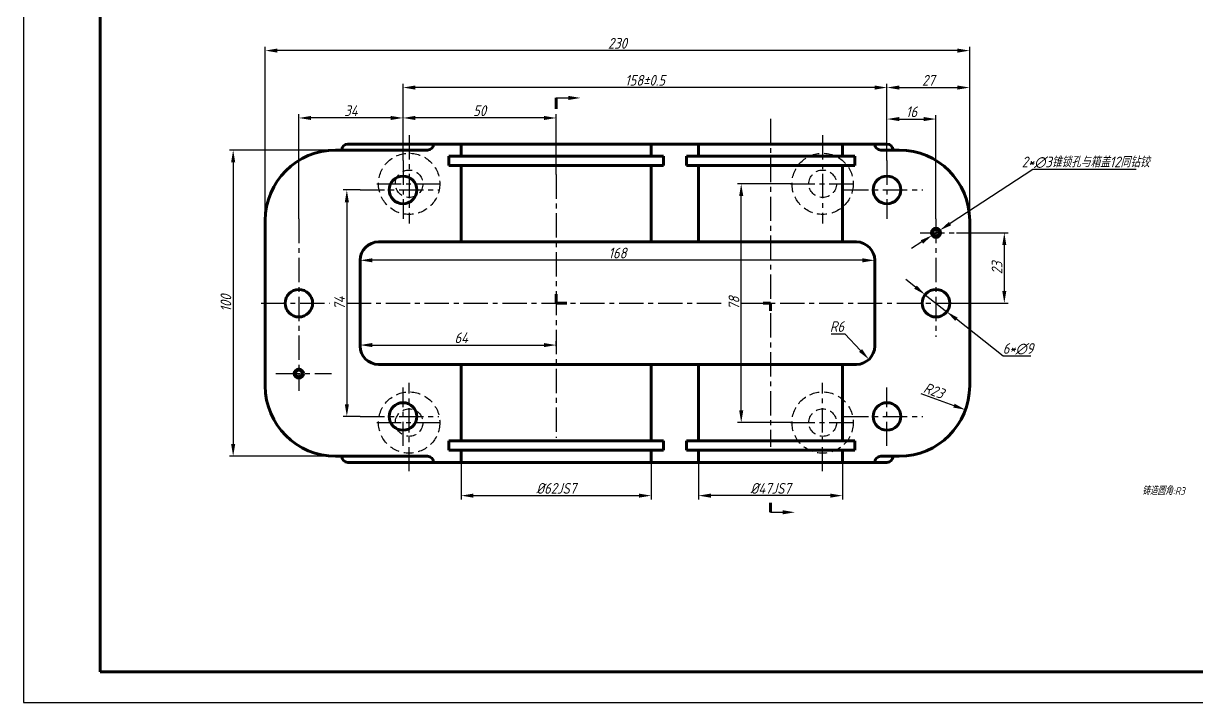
# Model space of a CAD drawing. Header units: millimetres. Extents: x -36 to 558, y -109 to 311.
# Drawn here: x -35.7 to 347.3, y -109.4 to 112.5 of the extents above; entities that cross this region are included whole.
import ezdxf

# ---------------------------------------------------------------- set-up
doc = ezdxf.new("R2010")
doc.units = ezdxf.units.MM
doc.header["$LTSCALE"] = 0.125
doc.linetypes.add('CENTERX2', pattern=[101.6, 63.5, -12.7, 12.7, -12.7])
doc.linetypes.add('DASHEDX2', pattern=[38.1, 25.4, -12.7])
for name, color, linetype, lineweight in [('标注线', 5, 'Continuous', 30), ('点划线', 3, 'CENTERX2', 30), ('粗实线', 7, 'Continuous', 70), ('细实线', 2, 'Continuous', 30), ('虚线', 4, 'DASHEDX2', 30)]:
    doc.layers.add(name, color=color, linetype=linetype, lineweight=lineweight)
doc.styles.add('样式 1', font='gbeitc.shx', dxfattribs={"bigfont": 'gbcbig.shx'})
doc.dimstyles.new('ISO-25', dxfattribs={"dimtxt": 3.5, "dimasz": 4, "dimexe": 1.25, "dimexo": 0, "dimtad": 1, "dimtoh": 1, "dimdsep": 46, "dimtxsty": '样式 1', "dimcen": 2.5, "dimadec": 0, "dimazin": 0, "dimtfac": 1, "dimtmove": 0, "dimatfit": 3, "dimfxl": 0, "dimtolj": 1, "dimarcsym": 0})

# ---------------------------------------------------------------- blocks, each defined once
blk = doc.blocks.new('*D2')
at = {"layer": 'Defpoints', "color": 0}
for p in [(43.2, 103.58), (43.2, 48.07), (273.2, 48.07)]:
    blk.add_point(p, dxfattribs=at)
at = {"layer": '标注线', "color": 0, "lineweight": -2}
for p, q in [((43.2, 48.07), (43.2, 104.83)), ((269.2, 103.58), (47.2, 103.58)), ((273.2, 48.07), (273.2, 104.83))]:
    blk.add_line(p, q, dxfattribs=at)
at = {"layer": '标注线', "color": 0}
for points in [[(47.2, 104.25), (47.2, 102.92), (43.2, 103.58)], [(269.2, 104.25), (269.2, 102.92), (273.2, 103.58)]]:
    blk.add_solid(points, dxfattribs=at)
at = {"layer": '标注线', "color": 0, "insert": (158.2, 105.96), "char_height": 3.5, "attachment_point": 5, "style": '样式 1'}
blk.add_mtext('\\A1;230', dxfattribs=at)
blk = doc.blocks.new('*D3')
at = {"layer": 'Defpoints', "color": 0}
for p in [(54.2, 81.58), (88.2, 81.58), (54.2, 48.58)]:
    blk.add_point(p, dxfattribs=at)
at = {"layer": '标注线', "color": 0, "lineweight": -2}
for p, q in [((54.2, 48.58), (54.2, 82.83)), ((84.2, 81.58), (58.2, 81.58)), ((88.2, 81.58), (88.2, 82.83))]:
    blk.add_line(p, q, dxfattribs=at)
at = {"layer": '标注线', "color": 0}
for points in [[(58.2, 82.24), (58.2, 80.91), (54.2, 81.58)], [(84.2, 82.24), (84.2, 80.91), (88.2, 81.58)]]:
    blk.add_solid(points, dxfattribs=at)
at = {"layer": '标注线', "color": 0, "insert": (71.2, 83.95), "char_height": 3.5, "attachment_point": 5, "style": '样式 1'}
blk.add_mtext('\\A1;34', dxfattribs=at)
blk = doc.blocks.new('*D4')
at = {"layer": 'Defpoints', "color": 0}
for p in [(74.2, 58.07), (69.86, -15.93), (74.2, -15.93)]:
    blk.add_point(p, dxfattribs=at)
at = {"layer": '标注线', "color": 0, "lineweight": -2}
for p, q in [((74.2, 58.07), (68.61, 58.07)), ((69.86, 54.07), (69.86, -11.93)), ((74.2, -15.93), (68.61, -15.93))]:
    blk.add_line(p, q, dxfattribs=at)
at = {"layer": '标注线', "color": 0}
for points in [[(69.19, 54.07), (70.53, 54.07), (69.86, 58.07)], [(69.19, -11.93), (70.53, -11.93), (69.86, -15.93)]]:
    blk.add_solid(points, dxfattribs=at)
at = {"layer": '标注线', "color": 0, "insert": (67.49, 21.07), "char_height": 3.5, "attachment_point": 5, "rotation": 90, "style": '样式 1'}
blk.add_mtext('\\A1;74', dxfattribs=at)
blk = doc.blocks.new('*D5')
at = {"layer": 'Defpoints', "color": 0}
for p in [(74.2, 7.07), (138.2, 7.39), (138.2, 7.07)]:
    blk.add_point(p, dxfattribs=at)
at = {"layer": '标注线', "color": 0, "lineweight": -2}
for p, q in [((74.2, 7.07), (74.2, 8.64)), ((138.2, 7.07), (138.2, 8.64)), ((78.2, 7.39), (134.2, 7.39))]:
    blk.add_line(p, q, dxfattribs=at)
at = {"layer": '标注线', "color": 0}
for points in [[(78.2, 8.06), (78.2, 6.72), (74.2, 7.39)], [(134.2, 8.06), (134.2, 6.72), (138.2, 7.39)]]:
    blk.add_solid(points, dxfattribs=at)
at = {"layer": '标注线', "color": 0, "insert": (107.2, 9.76), "char_height": 3.5, "attachment_point": 5, "style": '样式 1'}
blk.add_mtext('\\A1;64', dxfattribs=at)
blk = doc.blocks.new('*D6')
at = {"layer": 'Defpoints', "color": 0}
for p in [(198.61, 60.07), (215.2, 60.07), (215.2, -17.93)]:
    blk.add_point(p, dxfattribs=at)
at = {"layer": '标注线', "color": 0, "lineweight": -2}
for p, q in [((215.2, 60.07), (197.36, 60.07)), ((198.61, -13.93), (198.61, 56.07)), ((215.2, -17.93), (197.36, -17.93))]:
    blk.add_line(p, q, dxfattribs=at)
at = {"layer": '标注线', "color": 0}
for points in [[(197.94, 56.07), (199.28, 56.07), (198.61, 60.07)], [(197.94, -13.93), (199.28, -13.93), (198.61, -17.93)]]:
    blk.add_solid(points, dxfattribs=at)
at = {"layer": '标注线', "color": 0, "insert": (196.24, 21.07), "char_height": 3.5, "attachment_point": 5, "rotation": 90, "style": '样式 1'}
blk.add_mtext('\\A1;78', dxfattribs=at)
blk = doc.blocks.new('*D7')
at = {"layer": 'Defpoints', "color": 0}
for p in [(66.2, 71.07), (32.75, -28.93), (66.2, -28.93)]:
    blk.add_point(p, dxfattribs=at)
at = {"layer": '标注线', "color": 0, "lineweight": -2}
for p, q in [((66.2, 71.07), (31.5, 71.07)), ((32.75, 67.07), (32.75, -24.93)), ((66.2, -28.93), (31.5, -28.93))]:
    blk.add_line(p, q, dxfattribs=at)
at = {"layer": '标注线', "color": 0}
for points in [[(32.08, 67.07), (33.42, 67.07), (32.75, 71.07)], [(32.08, -24.93), (33.42, -24.93), (32.75, -28.93)]]:
    blk.add_solid(points, dxfattribs=at)
at = {"layer": '标注线', "color": 0, "insert": (30.37, 21.07), "char_height": 3.5, "attachment_point": 5, "rotation": 90, "style": '样式 1'}
blk.add_mtext('\\A1;100', dxfattribs=at)
blk = doc.blocks.new('*D8')
at = {"layer": 'Defpoints', "color": 0}
for p in [(74.2, 35.07), (74.2, 35.07), (242.2, 35.07)]:
    blk.add_point(p, dxfattribs=at)
at = {"layer": '标注线', "color": 0, "lineweight": -2}
for p, q in [((74.2, 35.07), (74.2, 36.32)), ((238.2, 35.07), (78.2, 35.07)), ((242.2, 35.07), (242.2, 36.32))]:
    blk.add_line(p, q, dxfattribs=at)
at = {"layer": '标注线', "color": 0}
for points in [[(78.2, 35.74), (78.2, 34.41), (74.2, 35.07)], [(238.2, 35.74), (238.2, 34.41), (242.2, 35.07)]]:
    blk.add_solid(points, dxfattribs=at)
at = {"layer": '标注线', "color": 0, "insert": (158.2, 37.45), "char_height": 3.5, "attachment_point": 5, "style": '样式 1'}
blk.add_mtext('\\A1;168', dxfattribs=at)
blk = doc.blocks.new('*D9')
at = {"layer": 'Defpoints', "color": 0}
for p in [(184.7, -30.93), (231.7, -30.93), (184.7, -41.8)]:
    blk.add_point(p, dxfattribs=at)
at = {"layer": '标注线', "color": 0, "lineweight": -2}
for p, q in [((184.7, -30.93), (184.7, -43.05)), ((231.7, -30.93), (231.7, -43.05)), ((227.7, -41.8), (188.7, -41.8))]:
    blk.add_line(p, q, dxfattribs=at)
at = {"layer": '标注线', "color": 0}
for points in [[(188.7, -41.13), (188.7, -42.47), (184.7, -41.8)], [(227.7, -41.13), (227.7, -42.47), (231.7, -41.8)]]:
    blk.add_solid(points, dxfattribs=at)
at = {"layer": '标注线', "color": 0, "insert": (208.2, -39.43), "char_height": 3.5, "attachment_point": 5, "style": '样式 1'}
blk.add_mtext('\\A1;%%c47JS7', dxfattribs=at)
blk = doc.blocks.new('*D10')
at = {"layer": 'Defpoints', "color": 0}
for p in [(107.2, -30.93), (169.2, -30.93), (169.2, -41.8)]:
    blk.add_point(p, dxfattribs=at)
at = {"layer": '标注线', "color": 0, "lineweight": -2}
for p, q in [((107.2, -30.93), (107.2, -43.05)), ((169.2, -30.93), (169.2, -43.05)), ((111.2, -41.8), (165.2, -41.8))]:
    blk.add_line(p, q, dxfattribs=at)
at = {"layer": '标注线', "color": 0}
for points in [[(111.2, -41.13), (111.2, -42.47), (107.2, -41.8)], [(165.2, -41.13), (165.2, -42.47), (169.2, -41.8)]]:
    blk.add_solid(points, dxfattribs=at)
at = {"layer": '标注线', "color": 0, "insert": (138.2, -39.43), "char_height": 3.5, "attachment_point": 5, "style": '样式 1'}
blk.add_mtext('\\A1;%%c62JS7', dxfattribs=at)
blk = doc.blocks.new('*D11')
at = {"layer": 'Defpoints', "color": 0}
for p in [(88.2, 91.51), (88.2, 82.83), (246.2, 67.72)]:
    blk.add_point(p, dxfattribs=at)
at = {"layer": '标注线', "color": 0, "lineweight": -2}
for p, q in [((88.2, 82.83), (88.2, 92.76)), ((246.2, 67.72), (246.2, 92.76)), ((242.2, 91.51), (92.2, 91.51))]:
    blk.add_line(p, q, dxfattribs=at)
at = {"layer": '标注线', "color": 0}
for points in [[(92.2, 92.17), (92.2, 90.84), (88.2, 91.51)], [(242.2, 92.17), (242.2, 90.84), (246.2, 91.51)]]:
    blk.add_solid(points, dxfattribs=at)
at = {"layer": '标注线', "color": 0, "insert": (167.2, 93.88), "char_height": 3.5, "attachment_point": 5, "style": '样式 1'}
blk.add_mtext('\\A1;158%%p0.5', dxfattribs=at)
blk = doc.blocks.new('*D12')
at = {"layer": 'Defpoints', "color": 0}
for p in [(246.2, 91.51), (273.2, 91.51), (273.2, 91.51)]:
    blk.add_point(p, dxfattribs=at)
at = {"layer": '标注线', "color": 0, "lineweight": -2}
for p, q in [((246.2, 91.51), (246.2, 92.76)), ((273.2, 91.51), (273.2, 92.76)), ((250.2, 91.51), (269.2, 91.51))]:
    blk.add_line(p, q, dxfattribs=at)
at = {"layer": '标注线', "color": 0}
for points in [[(250.2, 92.17), (250.2, 90.84), (246.2, 91.51)], [(269.2, 92.17), (269.2, 90.84), (273.2, 91.51)]]:
    blk.add_solid(points, dxfattribs=at)
at = {"layer": '标注线', "color": 0, "insert": (259.7, 93.88), "char_height": 3.5, "attachment_point": 5, "style": '样式 1'}
blk.add_mtext('\\A1;27', dxfattribs=at)
blk = doc.blocks.new('*D13')
at = {"layer": 'Defpoints', "color": 0}
for p in [(262.2, 81.22), (246.2, 67.72), (262.2, 48.58)]:
    blk.add_point(p, dxfattribs=at)
at = {"layer": '标注线', "color": 0, "lineweight": -2}
for p, q in [((246.2, 67.72), (246.2, 82.47)), ((250.2, 81.22), (258.2, 81.22)), ((262.2, 48.58), (262.2, 82.47))]:
    blk.add_line(p, q, dxfattribs=at)
at = {"layer": '标注线', "color": 0}
for points in [[(250.2, 81.88), (250.2, 80.55), (246.2, 81.22)], [(258.2, 81.88), (258.2, 80.55), (262.2, 81.22)]]:
    blk.add_solid(points, dxfattribs=at)
at = {"layer": '标注线', "color": 0, "insert": (254.2, 83.59), "char_height": 3.5, "attachment_point": 5, "style": '样式 1'}
blk.add_mtext('\\A1;16', dxfattribs=at)
blk = doc.blocks.new('*D14')
at = {"layer": 'Defpoints', "color": 0}
for p in [(268.88, 44.07), (270.09, 21.07), (284.51, 21.07)]:
    blk.add_point(p, dxfattribs=at)
at = {"layer": '标注线', "color": 0, "lineweight": -2}
for p, q in [((268.88, 44.07), (285.76, 44.07)), ((284.51, 40.07), (284.51, 25.07)), ((270.09, 21.07), (285.76, 21.07))]:
    blk.add_line(p, q, dxfattribs=at)
at = {"layer": '标注线', "color": 0}
for points in [[(283.84, 40.07), (285.17, 40.07), (284.51, 44.07)], [(283.84, 25.07), (285.17, 25.07), (284.51, 21.07)]]:
    blk.add_solid(points, dxfattribs=at)
at = {"layer": '标注线', "color": 0, "insert": (282.13, 32.57), "char_height": 3.5, "attachment_point": 5, "rotation": 90, "style": '样式 1'}
blk.add_mtext('\\A1;23', dxfattribs=at)
blk = doc.blocks.new('*D22')
at = {"layer": 'Defpoints', "color": 0}
for p in [(258.66, 23.85), (265.73, 18.29)]:
    blk.add_point(p, dxfattribs=at)
at = {"layer": '标注线', "color": 0, "lineweight": -2}
for p, q in [((255.52, 26.33), (252.37, 28.8)), ((258.66, 23.85), (265.73, 18.29)), ((284.17, 3.78), (268.88, 15.82)), ((293.18, 3.78), (284.17, 3.78))]:
    blk.add_line(p, q, dxfattribs=at)
at = {"layer": '标注线', "color": 0}
for points in [[(255.93, 26.85), (255.1, 25.8), (258.66, 23.85)], [(269.29, 16.34), (268.46, 15.29), (265.73, 18.29)]]:
    blk.add_solid(points, dxfattribs=at)
at = {"layer": '标注线', "color": 0, "insert": (288.99, 6.16), "char_height": 3.5, "attachment_point": 5, "style": '样式 1'}
blk.add_mtext('\\A1;6*∅9', dxfattribs=at)
blk = doc.blocks.new('*D23')
at = {"layer": 'Defpoints', "color": 0}
for p in [(260.94, 43.25), (263.45, 44.89)]:
    blk.add_point(p, dxfattribs=at)
at = {"layer": '标注线', "color": 0, "lineweight": -2}
for p, q in [((293.85, 64.7), (266.8, 47.08)), ((327.58, 64.7), (293.85, 64.7)), ((260.94, 43.25), (263.45, 44.89)), ((257.59, 41.07), (254.24, 38.89))]:
    blk.add_line(p, q, dxfattribs=at)
at = {"layer": '标注线', "color": 0}
for points in [[(266.44, 47.63), (267.17, 46.52), (263.45, 44.89)], [(257.22, 41.63), (257.95, 40.51), (260.94, 43.25)]]:
    blk.add_solid(points, dxfattribs=at)
at = {"layer": '标注线', "color": 0, "insert": (311.03, 67.1), "char_height": 3.5, "attachment_point": 5, "style": '样式 1'}
blk.add_mtext('\\A1;2*∅3锥锁孔与箱盖12同钻铰', dxfattribs=at)
blk = doc.blocks.new('*D24')
at = {"layer": 'Defpoints', "color": 0}
for p in [(236.2, 7.07), (240.32, 2.71)]:
    blk.add_point(p, dxfattribs=at)
at = {"layer": '标注线', "color": 0, "lineweight": -2}
for p, q in [((227.93, 11.07), (232.42, 11.07)), ((232.42, 11.07), (237.57, 5.62))]:
    blk.add_line(p, q, dxfattribs=at)
at = {"layer": '标注线', "color": 0}
blk.add_solid([(238.06, 6.08), (237.09, 5.16), (240.32, 2.71)], dxfattribs=at)
at = {"layer": '标注线', "color": 0, "insert": (229.86, 13.44), "char_height": 3.5, "attachment_point": 5, "style": '样式 1'}
blk.add_mtext('\\A1;R6', dxfattribs=at)
blk = doc.blocks.new('*D25')
at = {"layer": 'Defpoints', "color": 0}
for p in [(250.2, -5.93), (271.82, -13.76)]:
    blk.add_point(p, dxfattribs=at)
at = {"layer": '标注线', "color": 0, "lineweight": -2}
blk.add_line((257.2, -8.46), (268.06, -12.39), dxfattribs=at)
at = {"layer": '标注线', "color": 0}
blk.add_solid([(268.29, -11.77), (267.84, -13.02), (271.82, -13.76)], dxfattribs=at)
at = {"layer": '标注线', "color": 0, "insert": (261.48, -7.49), "char_height": 3.5, "attachment_point": 5, "rotation": 340.1011, "style": '样式 1'}
blk.add_mtext('\\A1;R23', dxfattribs=at)

msp = doc.modelspace()

# ---------------------------------------------------------------- linework, layer by layer
at = {"layer": '标注线'}
for p, q in [((138.197, 88.114), (142.175, 88.114)), ((88.197, 67.722), (88.197, 82.827)), ((134.197, 81.577), (92.197, 81.577)), ((138.197, 63.14), (138.197, 82.827)), ((208.197, -47.236), (212.175, -47.236))]:
    msp.add_line(p, q, dxfattribs=at)
for points in [[(142.175, 88.781), (142.175, 87.447), (146.175, 88.114)], [(92.197, 82.244), (92.197, 80.911), (88.197, 81.577)], [(134.197, 82.244), (134.197, 80.911), (138.197, 81.577)], [(212.175, -46.569), (212.175, -47.902), (216.175, -47.236)]]:
    msp.add_solid(points, dxfattribs=at)
at = {"layer": '点划线'}
for p, q in [((208.197, 81.257), (208.197, -25.887)), ((90.197, 75.995), (90.197, 47.091)), ((225.197, 75.995), (225.197, 47.091)), ((88.197, 67.722), (88.197, 48.58)), ((246.197, 67.722), (246.197, 48.58)), ((138.197, 63.14), (138.197, -22.952)), ((74.197, 58.072), (99.927, 58.072)), ((79.667, 60.072), (101.616, 60.072)), ((214.667, 60.072), (236.616, 60.072)), ((232.197, 58.072), (257.927, 58.072)), ((54.197, 48.58), (54.197, -7.528)), ((262.197, 48.58), (262.197, 10.067)), ((257.022, 44.072), (268.88, 44.072)), ((41.914, 21.072), (64.241, 21.072)), ((69.862, 21.072), (193.629, 21.072)), ((198.611, 21.072), (270.088, 21.072)), ((46.683, -1.928), (64.889, -1.928)), ((88.197, -25.577), (88.197, -6.435)), ((90.197, -33.85), (90.197, -4.946)), ((225.197, -33.85), (225.197, -4.946)), ((246.197, -25.577), (246.197, -6.435)), ((74.197, -15.928), (99.927, -15.928)), ((79.667, -17.928), (101.616, -17.928)), ((214.667, -17.928), (236.616, -17.928)), ((232.197, -15.928), (257.927, -15.928))]:
    msp.add_line(p, q, dxfattribs=at)
at = {"layer": '粗实线'}
for p, q in [((-10.713, 300.608), (-10.713, -99.392)), ((138.197, 84.526), (138.197, 88.114)), ((98.197, 73.072), (70.197, 73.072)), ((98.197, 73.072), (107.197, 73.072)), ((98.197, 73.072), (98.197, 73.072)), ((107.197, 73.072), (138.197, 73.072)), ((107.197, 69.072), (107.197, 73.072)), ((169.197, 73.072), (138.197, 73.072)), ((169.197, 69.072), (169.197, 73.072)), ((169.197, 73.072), (208.197, 73.072)), ((184.697, 69.072), (184.697, 73.072)), ((231.697, 73.072), (208.197, 73.072)), ((231.697, 69.072), (231.697, 73.072)), ((242.197, 73.072), (231.697, 73.072)), ((242.197, 73.072), (242.197, 73.072)), ((242.197, 73.072), (246.197, 73.072)), ((96.197, 71.072), (66.197, 71.072)), ((68.197, 71.072), (68.197, 71.072)), ((138.437, 69.072), (103.197, 69.072)), ((103.197, 69.072), (103.197, 66.072)), ((137.956, 69.072), (173.197, 69.072)), ((173.197, 69.072), (173.197, 66.072)), ((208.197, 69.072), (180.697, 69.072)), ((180.697, 69.072), (180.697, 66.072)), ((208.197, 69.072), (235.697, 69.072)), ((235.697, 69.072), (235.697, 66.072)), ((250.197, 71.072), (244.197, 71.072)), ((248.197, 71.072), (248.197, 71.072)), ((103.197, 66.072), (138.197, 66.072)), ((107.197, 41.072), (107.197, 66.072)), ((173.197, 66.072), (138.197, 66.072)), ((169.197, 41.072), (169.197, 66.072)), ((180.697, 66.072), (208.197, 66.072)), ((184.697, 41.072), (184.697, 66.072)), ((235.697, 66.072), (208.197, 66.072)), ((231.697, 41.072), (231.697, 66.072)), ((43.197, 48.072), (43.197, -5.928)), ((273.197, 48.072), (273.197, -5.928)), ((80.197, 41.072), (236.197, 41.072)), ((74.197, 7.072), (74.197, 35.072)), ((242.197, 35.072), (242.197, 7.072)), ((138.197, 24.042), (138.197, 21.072)), ((138.197, 21.072), (141.706, 21.072)), ((205.825, 21.072), (208.197, 21.072)), ((208.197, 21.072), (208.197, 18.568)), ((80.197, 1.072), (236.197, 1.072)), ((107.197, 1.072), (107.197, -23.928)), ((169.197, 1.072), (169.197, -23.928)), ((184.697, 1.072), (184.697, -23.928)), ((231.697, 1.072), (231.697, -23.928)), ((103.197, -23.928), (138.197, -23.928)), ((103.197, -26.928), (103.197, -23.928)), ((173.197, -23.928), (138.197, -23.928)), ((173.197, -26.928), (173.197, -23.928)), ((180.697, -23.928), (208.197, -23.928)), ((180.697, -26.928), (180.697, -23.928)), ((235.697, -23.928), (208.197, -23.928)), ((235.697, -26.928), (235.697, -23.928)), ((66.197, -28.928), (96.197, -28.928)), ((68.197, -28.928), (68.197, -28.928)), ((138.437, -26.928), (103.197, -26.928)), ((107.197, -26.928), (107.197, -30.928)), ((137.956, -26.928), (173.197, -26.928)), ((169.197, -26.928), (169.197, -30.928)), ((208.197, -26.928), (180.697, -26.928)), ((184.697, -26.928), (184.697, -30.928)), ((208.197, -26.928), (235.697, -26.928)), ((231.697, -26.928), (231.697, -30.928)), ((250.197, -28.928), (244.197, -28.928)), ((248.197, -28.928), (248.197, -28.928)), ((98.197, -30.928), (70.197, -30.928)), ((98.197, -30.928), (107.197, -30.928)), ((98.197, -30.928), (98.197, -30.928)), ((107.197, -30.928), (138.197, -30.928)), ((169.197, -30.928), (138.197, -30.928)), ((169.197, -30.928), (208.197, -30.928)), ((231.697, -30.928), (208.197, -30.928)), ((242.197, -30.928), (231.697, -30.928)), ((242.197, -30.928), (242.197, -30.928)), ((242.197, -30.928), (246.197, -30.928)), ((208.197, -44.116), (208.197, -47.236)), ((-10.713, -99.392), (548.287, -99.392))]:
    msp.add_line(p, q, dxfattribs=at)
for centre, radius in [((88.197, 58.072), 4.5), ((246.197, 58.072), 4.5), ((262.197, 44.072), 1.5), ((262.197, 44.072), 1.107), ((54.197, 21.072), 4.5), ((262.197, 21.072), 4.5), ((54.197, -1.928), 1.5), ((54.197, -1.928), 1.107), ((88.197, -15.928), 4.5), ((246.197, -15.928), 4.5)]:
    msp.add_circle(centre, radius, dxfattribs=at)
for centre, radius, start, end in [((70.197, 71.072), 2, 90, 180), ((96.197, 73.072), 2, 270, 0), ((244.197, 73.072), 2, 180, 270), ((246.197, 71.072), 2, 0, 90), ((66.197, 48.072), 23, 90, 180), ((250.197, 48.072), 23, 0, 90), ((80.197, 35.072), 6, 90, 180), ((236.197, 35.072), 6, 0, 90), ((80.197, 7.072), 6, 180, 270), ((236.197, 7.072), 6, 270, 0), ((66.197, -5.928), 23, 180, 270), ((250.197, -5.928), 23, 270, 0), ((70.197, -28.928), 2, 180, 270), ((96.197, -30.928), 2, 0, 90), ((244.197, -30.928), 2, 90, 180), ((246.197, -28.928), 2, 270, 0)]:
    msp.add_arc(centre, radius, start, end, dxfattribs=at)
at = {"layer": '细实线'}
for p, q in [((-35.713, 310.608), (-35.713, -109.392)), ((-35.713, -109.392), (558.287, -109.392))]:
    msp.add_line(p, q, dxfattribs=at)
at = {"layer": '虚线'}
for centre, radius in [((90.197, 60.072), 10), ((225.197, 60.072), 10), ((90.197, 60.072), 4.5), ((225.197, 60.072), 4.5), ((90.197, -17.928), 10), ((225.197, -17.928), 10), ((90.197, -17.928), 4.5), ((225.197, -17.928), 4.5)]:
    msp.add_circle(centre, radius, dxfattribs=at)

# ---------------------------------------------------------------- texts
at = {"layer": '标注线', "insert": (113.197, 83.952), "char_height": 3.5, "attachment_point": 5, "style": '样式 1'}
msp.add_mtext('\\A1;50', dxfattribs=at)
at = {"layer": '标注线', "insert": (329.485, -39.027), "char_height": 2.5, "width": 76.1284, "attachment_point": 1, "style": '样式 1'}
msp.add_mtext('铸造圆角:R3', dxfattribs=at)

# ---------------------------------------------------------------- dimensions: what is measured, and where the dimension line sits
at = {"layer": '标注线'}
for base, p1, p2, picture, middle in [((43.197, 103.582), (273.197, 48.072), (43.197, 48.072), '*D2', (158.197, 103.582)), ((138.197, 7.388), (74.197, 7.072), (138.197, 7.072), '*D5', (107.197, 7.388))]:
    dim = msp.add_linear_dim(base=base, p1=p1, p2=p2, dimstyle='ISO-25', dxfattribs=at)
    dim.commit()
    dim.dimension.update_dxf_attribs({"geometry": picture, "text_midpoint": middle, "dimtype": 160})
for base, p1, p2, text, picture, middle in [((88.197, 91.508), (246.197, 67.722), (88.197, 82.827), '<>%%p0.5', '*D11', (167.197, 93.883)), ((169.197, -41.8), (107.197, -30.928), (169.197, -30.928), '%%c<>JS7', '*D10', (138.197, -39.425)), ((184.697, -41.8), (231.697, -30.928), (184.697, -30.928), '%%c<>JS7', '*D9', (208.197, -39.425))]:
    dim = msp.add_linear_dim(base=base, p1=p1, p2=p2, text=text, dimstyle='ISO-25', dxfattribs=at)
    dim.commit()
    dim.dimension.update_dxf_attribs({"geometry": picture, "text_midpoint": middle})
for base, p1, p2, picture, middle in [((273.197, 91.508), (246.197, 91.508), (273.197, 91.508), '*D12', (259.697, 93.883)), ((54.197, 81.577), (88.197, 81.577), (54.197, 48.58), '*D3', (71.197, 83.952)), ((262.197, 81.218), (246.197, 67.722), (262.197, 48.58), '*D13', (254.197, 83.593)), ((74.197, 35.072), (242.197, 35.072), (74.197, 35.072), '*D8', (158.197, 37.447))]:
    dim = msp.add_linear_dim(base=base, p1=p1, p2=p2, dimstyle='ISO-25', dxfattribs=at)
    dim.commit()
    dim.dimension.update_dxf_attribs({"geometry": picture, "text_midpoint": middle})
for base, p1, p2, picture, middle in [((32.749, -28.928), (66.197, 71.072), (66.197, -28.928), '*D7', (30.374, 21.072)), ((69.862, -15.928), (74.197, 58.072), (74.197, -15.928), '*D4', (67.487, 21.072)), ((198.611, 60.072), (215.197, -17.928), (215.197, 60.072), '*D6', (196.236, 21.072)), ((284.507, 21.072), (268.88, 44.072), (270.088, 21.072), '*D14', (282.132, 32.572))]:
    dim = msp.add_linear_dim(base=base, p1=p1, p2=p2, angle=90, dimstyle='ISO-25', dxfattribs=at)
    dim.commit()
    dim.dimension.update_dxf_attribs({"geometry": picture, "text_midpoint": middle})
for p1, p2, text, picture, middle in [((260.94, 43.253), (263.453, 44.891), '2*<>锥锁孔与箱盖12同钻铰', '*D23', (311.031, 64.703)), ((258.66, 23.855), (265.733, 18.29), '6*<>', '*D22', (288.991, 3.783))]:
    dim = msp.add_diameter_dim_2p(p1=p1, p2=p2, text=text, dimstyle='ISO-25', dxfattribs=at)
    dim.commit()
    dim.dimension.update_dxf_attribs({"geometry": picture, "text_midpoint": middle, "dimtype": 163})
dim = msp.add_radius_dim(center=(236.197, 7.072), mpoint=(240.321, 2.715), dimstyle='ISO-25', override={"dimtmove": 1}, dxfattribs=at)
dim.commit()
dim.dimension.update_dxf_attribs({"geometry": '*D24', "text_midpoint": (232.416, 11.067), "dimtype": 164})
dim = msp.add_radius_dim(center=(250.197, -5.928), mpoint=(271.823, -13.756), dimstyle='ISO-25', dxfattribs=at)
dim.commit()
dim.dimension.update_dxf_attribs({"geometry": '*D25', "text_midpoint": (260.669, -9.718), "dimtype": 164})

doc.saveas('drawing.dxf')
